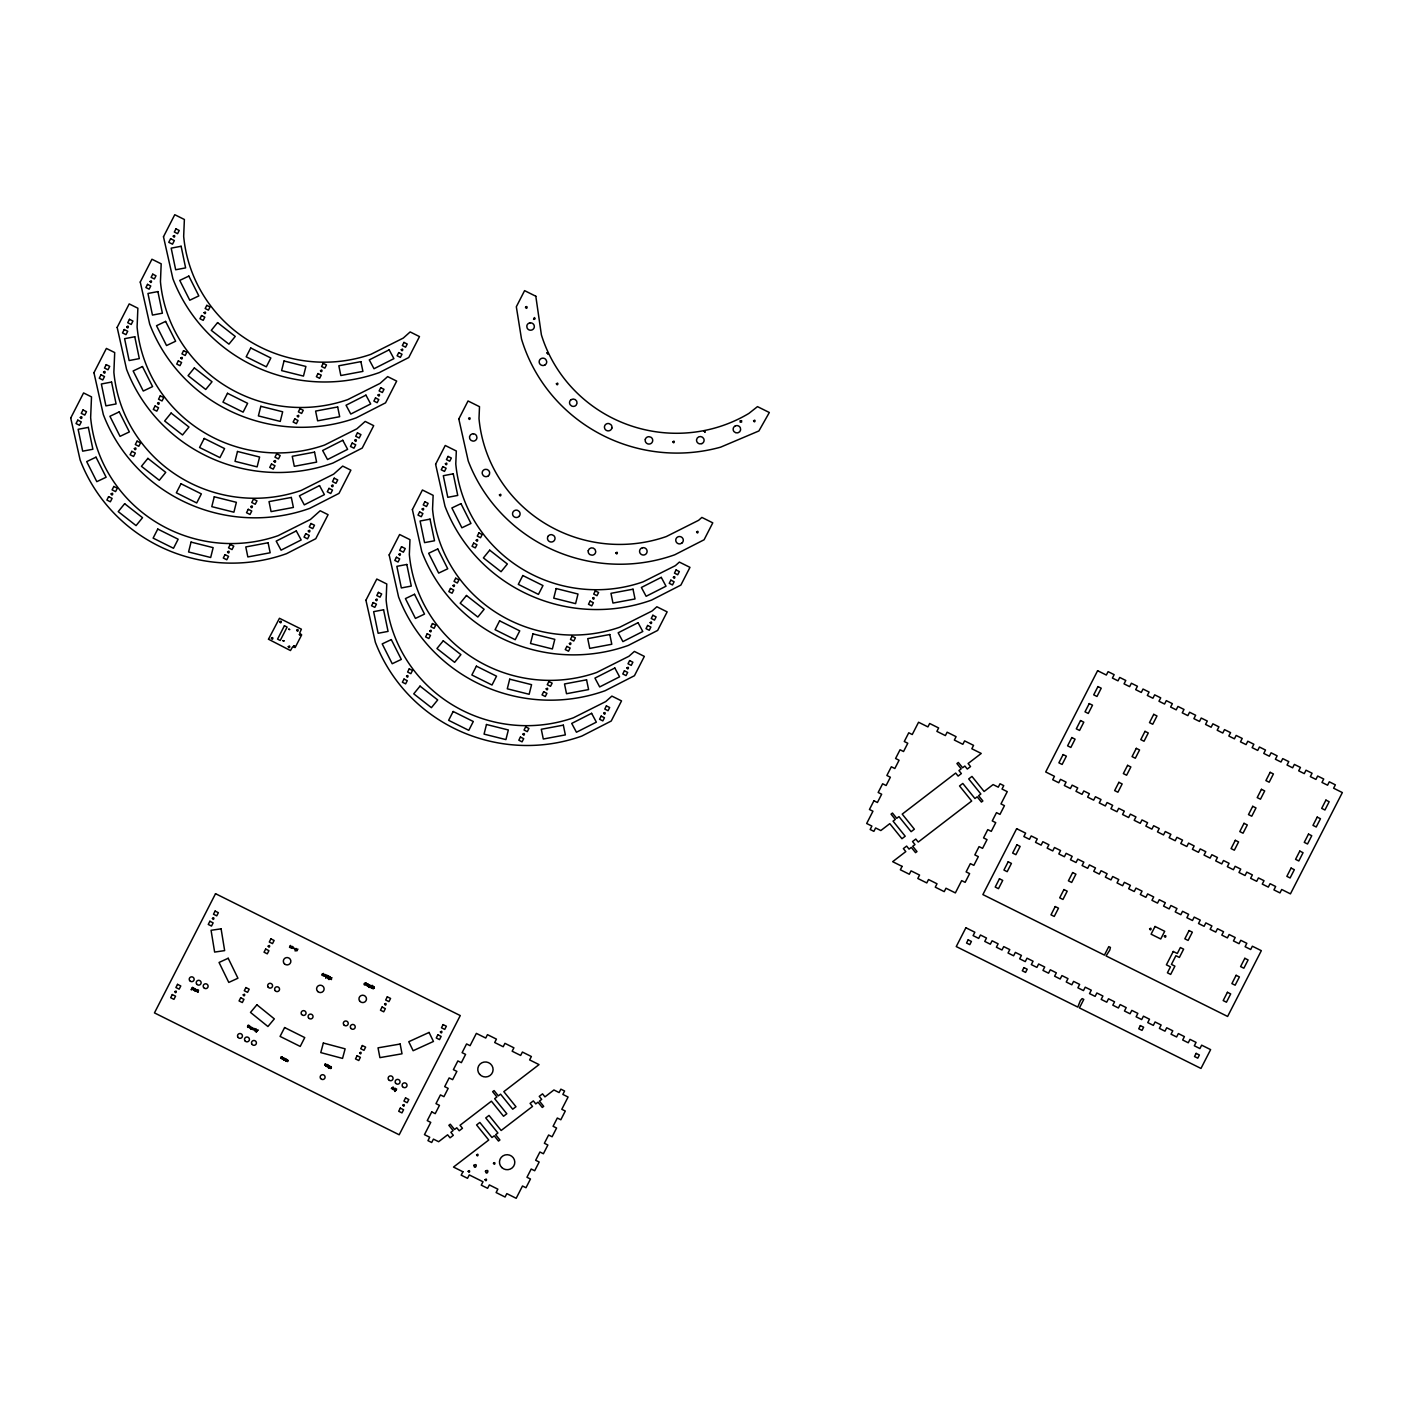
<?xml version="1.0" encoding="UTF-8"?>
<svg xmlns="http://www.w3.org/2000/svg" width="1413" height="1413" viewBox="0 0 1413 1413"><rect width="100%" height="100%" fill="white"/><g stroke="black" fill="none" stroke-linecap="round" stroke-linejoin="round"><path stroke-width="1.5" d="M196.955 991.167L198.085 991.467L197.008 991.537M330.395 978.573L331.543 978.873L330.395 978.608M372.997 988.676L373.014 988.658M197.944 992.067C194.005 990.442 200.505 990.23 198.032 990.319M254.888 1029.229L255.241 1031.172L256.142 1029.176M293.409 947.258L292.314 946.798L291.767 948.158M372.643 985.656L371.637 988.27L370.365 986.68M330.889 977.761C334.74 977.655 327.321 977.743 331.384 979.474M249.907 1028.063L250.136 1026.244L249.818 1027.834M192.539 989.259C194.076 985.197 195.453 992.032 192.574 989.453M325.873 977.955L325.449 975.359L327.498 975.518M329.688 1067.733C331.631 1063.759 332.196 1070.648 329.724 1067.892M369.199 984.79L368.546 986.786M393.538 1089.352L395.41 1088.381L394.068 1090.094M249.447 1026.562C248.176 1022.005 245.986 1029.777 249.394 1026.774M195.065 990.566L195.33 988.729L194.376 990.619L195.259 991.131L196.849 989.489L195.206 990.76M328.293 1065.844L327.321 1064.943M249.094 1026.527L247.893 1026.315M393.273 1087.304L393.044 1089.547L392.938 1087.586L391.313 1088.664L392.938 1087.162M325.626 975.747C328.01 973.91 325.538 978.732 325.644 975.712M395.145 1088.54L394.934 1089.688M249.094 1026.509L248.176 1027.339L247.893 1026.28M192.892 989.224L194.217 988.588L192.91 989.206M394.58 1089.882L394.563 1088.328M371.301 987.652L371.548 986.115L371.283 987.687M252.609 1029.159C254.552 1032.144 252.962 1026.121 254.234 1028.911M281.841 1058.531L280.728 1057.56M282.671 1057.86L283.518 1059.291L282.264 1058.92M325.908 1065.367L325.308 1063.83M326.297 1064.678L325.308 1063.848M280.71 1057.595L282.07 1057.419M282.353 1057.242L280.692 1058.16L281.841 1058.567M283.165 1058.549L283.165 1058.514M250.949 1028.311L252.079 1028.593L251.072 1028.717M328.293 1065.808L327.957 1067.31L328.364 1065.155M330.183 1067.204L331.084 1068.034M533.531 319.267L534.414 317.519L535.174 318.737L533.955 319.444M191.144 989.648L192.592 987.298L191.444 989.771M290.901 947.487L291.961 946.215L291.007 947.84L289.506 947.293L290.442 945.438L290.177 947.275M296.2 949.236C297.154 946.127 293.515 954.181 296.024 949.554L296.818 950.967L297.896 949.13L296.359 949.642M257.925 1030.059L256.071 1032.161L257.925 1030.077M323.524 973.522C324.672 977.619 318.967 974.546 323.524 973.539M324.178 976.206L325.432 974.493L324.178 976.171M327.498 975.5L325.873 977.92M329.247 976.365C325.502 974.74 329.123 982.706 329.123 976.613M366.161 983.201C363.477 981.947 363.123 986.451 366.055 984.578M325.908 1065.543L324.725 1064.978L326.138 1065.808M327.11 1064.466L325.979 1066.038M328.187 1065.384L326.438 1066.568L327.339 1064.907M329.388 1065.932L328.575 1068.263L329.582 1065.791M394.986 1091.437L396.629 1088.981L395.004 1091.401M741.507 420.703L740.076 420.774L740.2 422.204L741.613 422.098L741.507 420.668M252.538 1028.487L251.143 1029.141M366.038 984.596L366.179 983.183M282.653 1057.878L284.719 1058.249L283.589 1059.768M548.332 535.969L547.82 536.746A3.78 3.691 12.7 0 0 549.657 541.674A3.78 3.691 12.7 0 0 554.655 539.925L554.956 539.024A3.78 3.691 12.7 0 0 553.666 535.545L551.9 534.715A3.78 3.691 12.7 0 0 548.35 535.933M373.756 987.245C374.887 989.789 370.718 988.429 373.88 986.963M331.084 1068.051L331.296 1066.921M365.561 984.578L365.932 983.483M295.317 949.412C293.586 947.505 295.335 948.247 295.017 949.289M252.609 1029.194L254.234 1028.894M293.056 948.388L292.155 947.611L293.056 948.37M255.771 1030.731L254.87 1029.953L255.117 1030.801M287.228 1061.428L286.468 1061.039M370.577 986.274L371.902 985.991M282.264 1057.101L281.346 1056.977M281.099 1057.171L282.07 1057.454M254.888 1029.265L256 1029.088M292.562 947.028L293.462 948.441L291.767 948.141M331.031 977.672L331.384 979.492M197.944 992.103L198.014 990.336M328.328 977.743L328.328 976.242L328.346 977.708M287.44 1061.269L286.503 1061.145M251.585 1027.375L252.538 1028.523M372.643 985.691L372.025 985.479M287.21 1059.874L288.128 1060.721L287.069 1059.573L286.132 1061.075L287.669 1061.534L286.627 1060.28M369.376 984.79C371.566 985.55 369.517 988.835 368.563 986.751M373.897 986.928L374.374 988.005L373.756 987.21M372.025 985.444L371.743 985.868M250.966 1029.035L251.055 1027.322L252.291 1027.675M365.79 983.289L364.695 984.384M369.906 985.462L368.811 986.574M366.868 985.497L367.027 983.607L367.115 985.691M368.652 986.345L369.906 985.444M296.695 630.269C298.214 633.536 299.114 627.584 296.695 630.269M485.048 1179.749C486.549 1183.017 487.45 1177.082 485.048 1179.749M70.721 418.036L80.117 459.949A160.428 156.578 12.7 0 0 286.486 553.684L315.77 538.706L328.081 514.685L320.186 510.764L310.454 519.454L278.096 535.686A140.028 136.655 12.7 0 1 90.644 417.612L91.509 396.894L83.579 392.938L70.721 418.036M93.947 372.714L103.343 414.627A160.428 156.578 12.7 0 0 309.712 508.38L338.996 493.384L350.883 470.176L342.688 466.096L333.662 474.132L301.322 490.382A140.028 136.655 12.7 0 1 113.87 372.29L114.7 352.561L106.381 348.428L93.947 372.714M117.155 327.392L126.569 369.323A160.428 156.578 12.7 0 0 332.938 463.058L362.223 448.062L373.703 425.666L365.19 421.427L356.888 428.81L324.548 445.06A140.028 136.655 12.7 0 1 137.096 326.968L137.873 308.228L129.201 303.901L117.155 327.392M140.258 282.052L149.672 324.036A160.57 156.702 12.7 0 0 356.2 417.859L385.537 402.846L396.682 381.104L387.657 376.6L380.044 383.4L347.722 399.614A139.887 136.513 12.7 0 1 160.446 281.646L161.188 263.825L151.95 259.233L140.258 282.052M163.484 236.73L172.898 278.732A160.57 156.702 12.7 0 0 379.426 372.537L408.763 357.524L419.484 336.594L410.159 331.931L403.27 338.078L370.948 354.31A139.887 136.513 12.7 0 1 183.672 236.324L184.379 219.492L174.77 214.705L163.484 236.73M365.932 600.242L375.346 642.226A160.57 156.702 12.7 0 0 581.873 736.049L611.211 721.036L621.526 700.901L611.882 696.097L605.718 701.59L573.395 717.804A139.887 136.513 12.7 0 1 386.12 599.836L386.773 583.993L376.794 579.03L365.932 600.242M389.158 554.92L398.572 596.922A160.57 156.702 12.7 0 0 605.1 690.727L634.437 675.714L644.346 656.391L634.384 651.428L628.944 656.268L596.622 672.5A139.887 136.513 12.7 0 1 409.346 554.514L409.964 539.66L399.614 534.52L389.158 554.92M412.384 509.598L421.781 551.6A160.57 156.702 12.7 0 0 628.326 645.423L657.663 630.41L667.148 611.882L656.868 606.76L652.152 610.946L619.848 627.178A139.887 136.513 12.7 0 1 432.555 509.192L433.137 495.345L422.416 489.993L412.384 509.598M435.61 464.276L445.007 506.278A160.57 156.702 12.7 0 0 651.552 600.101L680.872 585.088L689.968 567.355L679.37 562.091L675.379 565.642L643.074 581.856A139.887 136.513 12.7 0 1 455.781 463.888L456.328 451.012L445.236 445.484L435.61 464.276M458.819 418.972L468.233 460.974A160.57 156.702 12.7 0 0 674.76 554.779L704.098 539.766L712.77 522.845L701.872 517.423L698.605 520.32L666.3 536.551A139.887 136.513 12.7 0 1 479.007 418.566L479.502 406.679L468.039 400.974L458.819 418.972M268.187 946.162C269.583 949.465 270.695 943.619 268.187 946.162M359.661 1052.862C361.039 1056.182 362.152 1050.318 359.661 1052.862M440.414 1031.914C441.686 1035.252 443.064 1029.353 440.414 1031.914M80.311 417.418C81.742 421.003 83.049 414.698 80.311 417.418M103.538 372.096C104.968 375.699 106.275 369.376 103.538 372.096M111.132 493.914C112.563 497.517 113.87 491.194 111.132 493.914M126.764 326.792C128.177 330.377 129.501 324.072 126.764 326.792M134.359 448.61C135.789 452.195 137.096 445.89 134.359 448.61M150.061 281.487C151.368 284.825 152.604 278.944 150.061 281.487M157.585 403.288C158.998 406.873 160.323 400.568 157.585 403.288M173.269 236.165C174.611 239.504 175.813 233.657 173.269 236.165M180.882 357.984C182.171 361.339 183.46 355.44 180.882 357.984M204.09 312.662C205.415 316.017 206.651 310.136 204.09 312.662M227.564 551.9C228.994 555.486 230.301 549.18 227.564 551.9M212.427 918.379C213.734 921.718 214.97 915.836 212.427 918.379M250.79 506.578C252.203 510.181 253.528 503.858 250.79 506.578M274.016 461.274C275.429 464.859 276.754 458.554 274.016 461.274M243.23 994.858C244.502 998.214 245.862 992.315 243.23 994.858M268.488 639.224L290.46 650.545L292.597 646.889L295.158 647.525L301.658 634.896L299.68 633.059L301.393 629.191L279.456 618.276L268.488 639.224M271.42 638.234C272.727 641.573 273.963 635.691 271.42 638.234M279.827 621.808C281.116 625.164 282.423 619.265 279.827 621.808M297.295 415.97C298.567 419.325 299.945 413.426 297.295 415.97M282.883 640.654L284.013 640.884L282.883 640.654M288.676 629.315L289.824 629.562L288.729 629.174M288.287 646.642C289.612 649.98 290.848 644.098 288.287 646.642M293.551 645.971L294.699 646.218L293.551 645.971M299.362 634.649L300.51 634.879L299.362 634.649M308.317 530.97C309.73 534.538 311.019 528.285 308.317 530.97M320.521 370.648C321.864 373.986 323.065 368.139 320.521 370.648M331.543 485.648C332.956 489.234 334.263 482.928 331.543 485.648M354.751 440.326C356.182 443.912 357.489 437.606 354.751 440.326M378.048 395.022C379.373 398.378 380.592 392.496 378.048 395.022M375.734 599.677C377.041 603.015 378.278 597.134 375.734 599.677M401.274 349.718C402.599 353.056 403.818 347.174 401.274 349.718M398.943 554.355C400.268 557.711 401.504 551.812 398.943 554.355M406.555 676.173C407.88 679.529 409.099 673.63 406.555 676.173M384.619 1004.131C385.943 1007.469 387.18 1001.587 384.619 1004.131M422.169 509.033C423.494 512.389 424.73 506.508 422.169 509.033M429.764 630.852C431.089 634.207 432.325 628.326 429.764 630.852M445.395 463.729C446.685 467.085 447.992 461.186 445.395 463.729M402.864 1105.213C404.171 1108.569 405.407 1102.688 402.864 1105.213M452.99 585.547C454.315 588.885 455.551 583.004 452.99 585.547M468.621 418.407C469.875 421.763 471.253 415.864 468.621 418.407M476.216 540.225C477.541 543.581 478.777 537.682 476.216 540.225M499.443 494.903C500.767 498.259 501.986 492.378 499.443 494.903M525.53 307.257C526.943 310.842 528.25 304.537 525.53 307.257M468.18 1171.289C469.505 1174.645 470.723 1168.745 468.18 1171.289M476.587 1154.863C477.912 1158.201 479.148 1152.319 476.587 1154.863M522.969 734.159C524.294 737.498 525.53 731.616 522.969 734.159M493.473 1163.27C494.815 1166.608 495.981 1160.762 493.473 1163.27M556.404 383.771C557.729 387.109 558.947 381.227 556.404 383.771M546.195 688.838C547.52 692.193 548.756 686.294 546.195 688.838M569.421 643.516C570.746 646.871 571.982 640.99 569.421 643.516M592.648 598.211C593.972 601.549 595.191 595.668 592.648 598.211M603.722 713.212C605.011 716.568 606.318 710.668 603.722 713.212M615.874 552.889C617.198 556.245 618.417 550.346 615.874 552.889M626.948 667.907C628.202 671.263 629.58 665.346 626.948 667.907M650.174 622.585C651.481 625.924 652.718 620.042 650.174 622.585M672.818 441.757C674.16 445.095 675.326 439.231 672.818 441.757M673.383 577.263C674.707 580.619 675.944 574.72 673.383 577.263M696.609 531.942C697.916 535.297 699.205 529.398 696.609 531.942M753.588 420.809C754.913 424.165 756.132 418.283 753.588 420.809M1149.599 928.871C1150.924 932.209 1152.16 926.327 1149.599 928.871M1164.383 936.236C1165.707 939.574 1166.944 933.693 1164.383 936.236M588.25 550.664L588.179 551.635A3.78 3.691 12.7 0 0 590.21 554.744L592.118 555.185A3.78 3.691 12.7 0 0 595.632 552.306L595.703 551.353A3.78 3.691 12.7 0 0 588.25 550.664M285.815 1058.832L285.585 1061.075L285.479 1059.114L283.872 1060.192L285.815 1058.867M535.81 296.235L541.391 334.846A139.887 136.513 12.7 0 0 748.855 413.444L757.492 406.626L769.326 412.508L758.905 430.947L720.63 447.162A160.57 156.702 12.7 0 1 521.485 338.943L516.328 306.762L524.594 290.636L535.81 296.235M174.841 991.608C175.971 995.035 177.543 989.241 174.841 991.608M645.317 439.302L645.176 440.255A3.78 3.691 12.7 0 0 648.867 444.071A3.78 3.691 12.7 0 0 652.718 440.485L652.612 439.531A3.78 3.691 12.7 0 0 650.898 437.235L649.026 436.688A3.78 3.691 12.7 0 0 645.317 439.302M191.055 542.097L188.565 551.971L210.678 557.499L213.151 547.643L191.055 542.097M214.264 496.793L211.791 506.649L233.904 512.195L236.377 502.322L214.264 496.793M237.49 451.471L235.017 461.327L257.113 466.873L259.603 457.017L237.49 451.471M260.804 406.308L258.385 415.917L280.251 421.41L282.671 411.784L260.804 406.308M284.031 360.986L281.611 370.612L303.477 376.088L305.897 366.462L284.031 360.986M486.478 724.498L484.058 734.124L505.925 739.6L508.344 729.973L486.478 724.498M509.704 679.176L507.285 688.802L529.151 694.278L531.571 684.669L509.704 679.176M532.931 633.872L530.511 643.48L552.377 648.956L554.797 639.347L532.931 633.872M556.157 588.55L553.737 598.158L575.586 603.634L578.005 594.025L556.157 588.55M473.814 1165.372C474.98 1171.147 478.671 1161.981 473.814 1165.372M485.454 1171.183C486.62 1176.958 490.311 1167.792 485.454 1171.183M323.347 1043.024L320.769 1052.597L342.547 1058.408L345.125 1048.835L323.347 1043.024M611.864 428.086L611.529 428.969A3.78 3.691 12.7 0 1 606.424 430.435A3.78 3.691 12.7 0 1 604.87 425.437L605.435 424.659A3.78 3.691 12.7 0 1 609.056 423.617L610.769 424.536A3.78 3.691 12.7 0 1 611.882 428.068M170.62 238.709L168.765 242.329L172.492 244.184L174.347 240.563L170.62 238.709M77.786 420.156L76.037 423.547L79.534 425.295L81.283 421.886L77.786 420.156M83.014 409.947L81.265 413.355L84.762 415.086L86.511 411.695L83.014 409.947M101.012 374.834L99.263 378.225L102.76 379.973L104.509 376.565L101.012 374.834M106.24 364.642L104.491 368.034L107.989 369.782L109.719 366.373L106.24 364.642M124.238 329.512L122.489 332.92L125.987 334.651L127.718 331.26L124.238 329.512M129.466 319.32L127.718 322.712L131.215 324.46L132.946 321.051L129.466 319.32M147.517 284.366L145.892 287.546L149.142 289.17L150.767 285.991L147.517 284.366M152.745 274.175L151.12 277.354L154.37 278.962L155.995 275.8L152.745 274.175M175.971 228.853L174.329 232.032L177.596 233.657L179.221 230.478L175.971 228.853M108.607 496.652L106.876 500.043L110.355 501.792L112.104 498.383L108.607 496.652M113.835 486.461L112.086 489.852L115.583 491.6L117.332 488.191L113.835 486.461M131.833 451.33L130.084 454.739L133.581 456.47L135.33 453.078L131.833 451.33M137.061 441.139L135.312 444.53L138.81 446.278L140.558 442.87L137.061 441.139M155.059 406.026L153.31 409.417L156.808 411.148L158.556 407.756L155.059 406.026M160.287 395.817L158.539 399.225L162.036 400.956L163.767 397.565L160.287 395.817M178.338 360.88L176.713 364.042L179.963 365.667L181.588 362.487L178.338 360.88M183.566 350.671L181.941 353.851L185.191 355.475L186.816 352.296L183.566 350.671M201.564 315.558L199.94 318.72L203.189 320.345L204.814 317.183L201.564 315.558M206.793 305.367L205.168 308.529L208.418 310.154L210.042 306.974L206.793 305.367M157.761 529.063L153.116 538.123L173.499 548.279L178.144 539.218L157.761 529.063M180.988 483.741L176.342 492.819L196.707 502.957L201.353 493.896L180.988 483.741M204.214 438.436L199.569 447.497L219.933 457.635L224.579 448.575L204.214 438.436M227.493 393.291L222.954 402.122L243.107 412.154L247.628 403.323L227.493 393.291M250.719 347.969L246.18 356.8L266.333 366.832L270.854 358.001L250.719 347.969M225.038 554.638L223.289 558.029L226.787 559.778L228.535 556.369L225.038 554.638M230.266 544.429L228.517 547.838L232.015 549.569L233.763 546.177L230.266 544.429M248.264 509.316L246.516 512.707L250.013 514.456L251.761 511.047L248.264 509.316M253.492 499.125L251.744 502.516L255.241 504.264L256.972 500.856L253.492 499.125M271.49 463.994L269.742 467.403L273.239 469.134L274.97 465.742L271.49 463.994M276.701 453.803L274.97 457.194L278.467 458.942L280.198 455.534L276.701 453.803M294.769 418.849L293.145 422.028L296.394 423.653L298.019 420.473L294.769 418.849M299.998 408.657L298.373 411.837L301.623 413.461L303.247 410.282L299.998 408.657M317.996 373.544L316.371 376.706L319.621 378.331L321.246 375.152L317.996 373.544M323.206 363.335L321.581 366.515L324.849 368.139L326.474 364.96L323.206 363.335M305.773 533.69L304.042 537.099L307.539 538.83L309.27 535.439L305.773 533.69M311.001 523.499L309.27 526.89L312.75 528.639L314.498 525.23L311.001 523.499M328.999 488.368L327.268 491.777L330.748 493.508L332.497 490.117L328.999 488.368M334.227 478.177L332.479 481.586L335.976 483.317L337.725 479.925L334.227 478.177M352.226 443.064L350.477 446.455L353.974 448.204L355.723 444.795L352.226 443.064M357.454 432.855L355.705 436.264L359.202 437.995L360.951 434.603L357.454 432.855M375.505 397.918L373.88 401.08L377.147 402.705L378.772 399.543L375.505 397.918M380.733 387.71L379.108 390.889L382.375 392.514L384 389.334L380.733 387.71M398.731 352.596L397.106 355.776L400.374 357.383L401.999 354.221L398.731 352.596M403.959 342.405L402.334 345.567L405.584 347.192L407.209 344.03L403.959 342.405M284.419 625.747L277.566 639.118L280.251 640.46L287.104 627.089L284.419 625.747M215.535 893.687L154.459 1012.891L399.19 1134.78L460.267 1015.576L215.535 893.687M172.298 994.558L170.673 997.719L173.94 999.344L175.565 996.183L172.298 994.558M177.526 984.349L175.901 987.528L179.151 989.153L180.776 985.974L177.526 984.349M209.883 921.258L208.259 924.438L211.508 926.063L213.133 922.883L209.883 921.258M215.112 911.067L213.487 914.229L216.737 915.854L218.361 912.692L215.112 911.067M373.191 602.556L371.566 605.735L374.816 607.36L376.441 604.181L373.191 602.556M378.419 592.365L376.794 595.544L380.044 597.169L381.669 593.99L378.419 592.365M396.417 557.252L394.792 560.413L398.042 562.038L399.667 558.859L396.417 557.252M401.522 546.707L399.667 550.328L403.394 552.183L405.248 548.562L401.522 546.707M419.626 511.93L418.001 515.091L421.268 516.716L422.893 513.555L419.626 511.93M424.854 501.739L423.229 504.9L426.496 506.525L428.121 503.346L424.854 501.739M442.852 466.608L441.227 469.787L444.494 471.412L446.119 468.233L442.852 466.608M448.08 456.417L446.455 459.578L449.723 461.203L451.348 458.042L448.08 456.417M547.043 352.826L547.785 353.815L547.043 352.826M240.687 997.755L239.062 1000.934L242.329 1002.541L243.954 999.38L240.687 997.755M245.915 987.563L244.29 990.725L247.558 992.35L249.183 989.188L245.915 987.563M265.662 949.041L264.037 952.203L267.287 953.828L268.912 950.666L265.662 949.041M270.89 938.868L269.282 942.012L272.515 943.619L274.122 940.475L270.89 938.868M404.012 679.07L402.387 682.232L405.637 683.857L407.262 680.677L404.012 679.07M409.24 668.861L407.615 672.04L410.865 673.665L412.49 670.486L409.24 668.861M427.238 633.748L425.613 636.91L428.863 638.535L430.488 635.373L427.238 633.748M432.466 623.557L430.841 626.718L434.091 628.343L435.716 625.164L432.466 623.557M450.464 588.426L448.839 591.605L452.089 593.23L453.714 590.051L450.464 588.426M455.675 578.235L454.05 581.397L457.317 583.021L458.942 579.86L455.675 578.235M473.673 543.104L472.048 546.283L475.316 547.908L476.94 544.729L473.673 543.104M478.901 532.913L477.276 536.092L480.544 537.717L482.169 534.538L478.901 532.913M284.614 1027.551L280.074 1036.4L300.227 1046.432L304.749 1037.584L284.614 1027.551M453.167 711.481L448.627 720.312L468.78 730.344L473.302 721.513L453.167 711.481M476.393 666.159L471.854 674.99L492.007 685.022L496.528 676.191L476.393 666.159M499.601 620.837L495.08 629.686L515.215 639.718L519.754 630.869L499.601 620.837M522.828 575.533L518.306 584.364L538.441 594.396L542.981 585.565L522.828 575.533M329.988 976.736L328.964 979.492L329.988 976.736M368.228 984.207L367.574 986.256L368.228 984.207M357.118 1055.741L355.493 1058.902L358.761 1060.527L360.386 1057.366L357.118 1055.741M362.346 1045.532L360.721 1048.711L363.989 1050.336L365.614 1047.157L362.346 1045.532M382.093 1007.01L380.468 1010.189L383.718 1011.814L385.343 1008.635L382.093 1007.01M387.321 996.819L385.678 999.998L388.946 1001.623L390.571 998.443L387.321 996.819M520.443 737.038L518.818 740.218L522.068 741.843L523.693 738.663L520.443 737.038M525.671 726.847L524.046 730.026L527.296 731.651L528.921 728.472L525.671 726.847M543.669 691.734L542.044 694.896L545.294 696.521L546.919 693.359L543.669 691.734M548.88 681.525L547.255 684.704L550.522 686.329L552.147 683.15L548.88 681.525M566.878 646.412L565.253 649.574L568.521 651.199L570.146 648.037L566.878 646.412M572.106 636.221L570.481 639.383L573.749 641.007L575.374 637.846L572.106 636.221M590.104 601.09L588.479 604.269L591.747 605.894L593.372 602.715L590.104 601.09M595.332 590.899L593.707 594.061L596.975 595.685L598.6 592.524L595.332 590.899M704.222 431.106L704.963 432.095L704.222 431.106M400.321 1108.11L398.696 1111.272L401.946 1112.896L403.57 1109.735L400.321 1108.11M405.549 1097.919L403.924 1101.08L407.174 1102.705L408.799 1099.526L405.549 1097.919M437.871 1034.793L436.246 1037.972L439.514 1039.597L441.139 1036.418L437.871 1034.793M443.099 1024.602L441.474 1027.781L444.742 1029.406L446.367 1026.227L443.099 1024.602M601.179 716.108L599.554 719.27L602.821 720.895L604.446 717.733L601.179 716.108M606.407 705.899L604.782 709.079L608.049 710.704L609.674 707.524L606.407 705.899M624.405 670.786L622.78 673.966L626.047 675.591L627.672 672.411L624.405 670.786M629.633 660.595L628.008 663.757L631.258 665.382L632.883 662.22L629.633 660.595M647.631 625.464L646.006 628.644L649.256 630.269L650.881 627.089L647.631 625.464M652.859 615.273L651.234 618.452L654.484 620.077L656.109 616.898L652.859 615.273M670.857 580.16L669.232 583.322L672.482 584.947L674.107 581.767L670.857 580.16M676.085 569.951L674.46 573.13L677.71 574.755L679.335 571.576L676.085 569.951M431.742 1111.907L427.256 1120.633L430.753 1122.381L424.465 1134.639L429.711 1137.253L427.962 1140.644L431.689 1142.499L433.438 1139.108L438.631 1141.704L447.621 1134.798L450.041 1137.818L453.308 1135.31L450.871 1132.308L453.114 1130.577L448.857 1125.313L450.288 1124.218L454.544 1129.482L456.77 1127.768L459.207 1130.771L462.457 1128.281L460.037 1125.26L491.406 1101.186L503.54 1116.252L506.808 1113.744L494.656 1098.678L496.899 1096.965L492.642 1091.684L494.073 1090.589L498.33 1095.87L500.555 1094.157L512.707 1109.205L515.975 1106.715L503.823 1091.648L539.042 1064.607L529.628 1059.909L531.376 1056.518L522.404 1052.049L520.655 1055.44L512.16 1051.219L513.908 1047.81L504.936 1043.342L503.205 1046.75L494.691 1042.511L496.44 1039.12L487.467 1034.652L485.736 1038.043L476.358 1033.38L470.07 1045.673L466.573 1043.942L462.104 1052.667L465.584 1054.398L461.362 1062.664L457.865 1060.933L453.396 1069.659L456.876 1071.39L452.637 1079.656L449.157 1077.925L444.689 1086.65L448.168 1088.381L443.929 1096.665L440.45 1094.916L435.981 1103.641L439.461 1105.372L435.222 1113.656L431.742 1111.907M462.934 1171.766L461.186 1175.157L467.526 1178.318L469.275 1174.927L483.016 1181.763L481.268 1185.154L487.609 1188.315L489.357 1184.924L497.853 1189.163L496.122 1192.554L505.077 1197.023L506.825 1193.614L516.187 1198.295L522.492 1186.002L525.989 1187.732L530.458 1179.007L526.961 1177.276L531.2 1169.01L534.697 1170.741L539.165 1162.016L535.668 1160.285L539.907 1152.001L543.404 1153.75L547.873 1145.025L544.376 1143.276L548.615 1135.01L552.112 1136.759L556.581 1128.033L553.084 1126.285L557.323 1118.019L560.82 1119.767L565.288 1111.042L561.791 1109.293L568.079 1097.036L562.851 1094.421L564.582 1091.013L560.855 1089.158L559.124 1092.567L553.931 1089.971L544.941 1096.877L542.521 1093.856L539.254 1096.364L541.691 1099.367L539.448 1101.098L543.687 1106.361L542.274 1107.456L538.017 1102.193L535.774 1103.906L533.355 1100.886L530.087 1103.394L532.524 1106.414L501.156 1130.488L489.004 1115.422L485.754 1117.93L497.906 1132.979L495.663 1134.71L499.902 1139.973L498.489 1141.068L494.232 1135.805L491.989 1137.518L479.837 1122.452L476.587 1124.96L488.739 1140.026L453.502 1167.067L462.934 1171.766M873.923 800.765L869.454 809.49L872.951 811.221L866.664 823.496L871.892 826.093L870.161 829.502L873.888 831.356L875.618 827.965L880.829 830.544L889.801 823.655L901.953 838.721L905.203 836.213L893.069 821.147L895.294 819.434L891.055 814.153L892.468 813.058L896.725 818.339L898.968 816.608L911.12 831.674L914.37 829.184L902.218 814.118L955.683 773.07L958.12 776.09L961.37 773.582L958.95 770.562L961.176 768.849L956.937 763.568L958.35 762.472L962.606 767.754L964.849 766.04L967.287 769.043L970.537 766.553L968.099 763.532L981.24 753.447L971.826 748.766L973.557 745.358L964.602 740.889L962.854 744.298L954.358 740.059L956.089 736.668L947.134 732.199L945.385 735.59L936.89 731.369L938.638 727.96L929.666 723.491L927.917 726.9L918.556 722.237L912.25 734.53L908.753 732.782L904.285 741.507L907.782 743.256L903.543 751.522L900.046 749.773L895.577 758.498L899.074 760.247L894.835 768.513L891.338 766.764L886.869 775.49L890.367 777.238L886.128 785.504L882.63 783.773L878.162 792.481L881.659 794.23L877.42 802.496L873.923 800.765M902.095 866.381L900.346 869.772L909.318 874.241L911.049 870.85L919.563 875.071L917.814 878.48L926.787 882.931L928.518 879.54L937.013 883.779L935.282 887.17L944.237 891.638L945.986 888.229L955.365 892.91L961.652 880.617L965.15 882.348L969.618 873.623L966.121 871.892L970.36 863.626L973.857 865.357L978.326 856.631L974.829 854.9L979.068 846.617L982.565 848.365L987.033 839.64L983.554 837.909L987.775 829.625L991.272 831.374L995.741 822.649L992.262 820.9L996.501 812.634L999.98 814.383L1004.449 805.657L1000.969 803.909L1007.257 791.651L1002.011 789.037L1003.76 785.628L1000.033 783.773L998.285 787.182L993.092 784.586L984.102 791.492L971.967 776.426L968.7 778.916L980.852 793.982L978.608 795.713L982.865 800.977L981.434 802.072L977.178 796.808L974.935 798.522L962.801 783.456L959.533 785.964L971.685 801.03L918.22 842.06L915.801 839.057L912.533 841.547L914.97 844.568L912.727 846.281L916.984 851.562L915.553 852.657L911.297 847.376L909.054 849.107L906.634 846.087L903.366 848.595L905.804 851.597L892.663 861.683L902.095 866.381M965.891 927.758L956.248 946.569L1077.801 1007.098L1080.362 1000.651L1082.146 998.602L1083.789 999.415L1079.426 1007.911L1200.979 1068.44L1210.623 1049.629L1201.651 1045.161L1199.902 1048.57L1194.321 1045.779L1196.069 1042.388L1190.011 1039.367L1188.262 1042.776L1182.681 1039.986L1184.412 1036.594L1178.371 1033.574L1176.623 1036.965L1171.041 1034.192L1172.772 1030.784L1166.714 1027.781L1164.983 1031.172L1159.384 1028.381L1161.133 1024.99L1155.075 1021.97L1153.344 1025.379L1147.745 1022.588L1149.493 1019.197L1143.435 1016.177L1141.686 1019.568L1136.105 1016.795L1137.854 1013.386L1131.795 1010.383L1130.047 1013.775L1124.465 1011.001L1126.196 1007.593L1120.156 1004.572L1118.407 1007.981L1112.826 1005.191L1114.557 1001.799L1108.516 998.779L1106.768 1002.188L1101.186 999.397L1102.917 996.006L1096.859 992.986L1095.128 996.377L1089.529 993.604L1091.278 990.195L1085.219 987.192L1083.488 990.584L1077.889 987.811L1079.638 984.402L1073.58 981.381L1071.831 984.79L1066.25 982L1067.998 978.608L1061.94 975.588L1060.192 978.997L1054.61 976.206L1056.341 972.815L1050.301 969.795L1048.552 973.186L1042.971 970.413L1044.702 967.004L1038.643 964.002L1036.912 967.393L1031.313 964.602L1033.062 961.211L1027.004 958.191L1025.273 961.599L1019.674 958.809L1021.422 955.418L1015.364 952.397L1013.616 955.789L1008.034 953.016L1009.783 949.607L1003.725 946.604L1001.976 949.995L996.395 947.222L998.126 943.813L992.085 940.793L990.336 944.202L984.755 941.411L986.486 938.02L980.445 935L978.697 938.409L973.098 935.618L974.846 932.227L965.891 927.758M1016.654 828.689L982.883 894.588L1104.436 955.117L1108.781 946.622L1110.424 947.434L1109.788 950.084L1106.061 955.93L1227.614 1016.459L1261.332 950.666L1252.36 946.215L1250.682 949.501L1245.1 946.71L1246.831 943.319L1240.773 940.299L1239.042 943.69L1233.443 940.917L1235.192 937.508L1229.133 934.505L1227.402 937.896L1221.803 935.106L1223.552 931.715L1217.494 928.694L1215.745 932.103L1210.164 929.312L1211.912 925.921L1205.854 922.901L1204.106 926.292L1198.524 923.519L1200.255 920.11L1194.215 917.108L1192.466 920.499L1186.885 917.726L1188.616 914.317L1182.557 911.297L1180.826 914.706L1175.227 911.915L1176.976 908.524L1170.918 905.503L1169.187 908.912L1163.588 906.122L1165.336 902.73L1159.278 899.71L1157.53 903.101L1151.948 900.328L1153.697 896.919L1147.639 893.917L1145.89 897.308L1140.309 894.517L1142.057 891.126L1135.999 888.106L1134.25 891.515L1128.669 888.724L1130.4 885.333L1124.359 882.313L1122.611 885.721L1117.029 882.931L1118.76 879.54L1112.702 876.519L1110.971 879.91L1105.372 877.137L1107.121 873.729L1101.063 870.726L1099.332 874.117L1093.733 871.326L1095.481 867.935L1089.423 864.915L1087.674 868.324L1082.093 865.533L1083.842 862.142L1077.783 859.122L1076.035 862.513L1070.453 859.74L1072.184 856.331L1066.144 853.328L1064.395 856.72L1058.814 853.947L1060.545 850.538L1054.487 847.517L1052.756 850.926L1047.157 848.136L1048.905 844.744L1042.847 841.724L1041.116 845.133L1035.517 842.342L1037.266 838.951L1031.207 835.931L1029.459 839.322L1023.877 836.549L1025.626 833.14L1016.654 828.689M1097.618 670.698L1045.708 771.975L1054.451 776.32L1052.703 779.729L1058.761 782.749L1060.492 779.34L1066.091 782.131L1064.342 785.522L1070.4 788.542L1072.149 785.133L1077.73 787.924L1075.982 791.315L1082.04 794.336L1083.789 790.944L1089.37 793.717L1087.639 797.126L1093.68 800.129L1095.428 796.738L1101.01 799.511L1099.279 802.92L1105.337 805.94L1107.068 802.531L1112.667 805.322L1110.918 808.713L1116.976 811.733L1118.707 808.324L1124.306 811.115L1122.558 814.506L1128.616 817.526L1130.365 814.135L1135.946 816.908L1134.197 820.317L1140.256 823.32L1142.004 819.929L1147.586 822.719L1145.855 826.11L1151.895 829.131L1153.644 825.722L1159.225 828.513L1157.494 831.904L1163.535 834.924L1165.283 831.533L1170.882 834.306L1169.134 837.715L1175.192 840.717L1176.923 837.326L1182.522 840.099L1180.773 843.508L1186.832 846.528L1188.563 843.119L1194.162 845.91L1192.413 849.301L1198.471 852.322L1200.22 848.913L1205.801 851.703L1204.053 855.095L1210.111 858.115L1211.859 854.724L1217.441 857.497L1215.71 860.906L1221.75 863.908L1223.499 860.517L1229.08 863.308L1227.349 866.699L1233.408 869.719L1235.139 866.31L1240.738 869.101L1238.989 872.492L1245.047 875.512L1246.778 872.121L1252.377 874.894L1250.629 878.303L1256.687 881.306L1258.435 877.915L1264.017 880.688L1262.268 884.096L1268.326 887.099L1270.075 883.708L1275.656 886.499L1273.925 889.89L1279.966 892.91L1281.715 889.501L1290.44 893.864L1342.35 792.569L1333.625 788.224L1335.356 784.833L1329.297 781.813L1327.566 785.204L1321.967 782.431L1323.716 779.022L1317.658 776.02L1315.927 779.411L1310.328 776.62L1312.076 773.229L1306.018 770.209L1304.27 773.618L1298.688 770.827L1300.437 767.436L1294.379 764.415L1292.63 767.807L1287.049 765.034L1288.78 761.625L1282.739 758.622L1280.99 762.013L1275.409 759.24L1277.14 755.831L1271.099 752.811L1269.351 756.22L1263.77 753.429L1265.5 750.038L1259.442 747.018L1257.711 750.427L1252.112 747.636L1253.861 744.245L1247.803 741.224L1246.072 744.616L1240.473 741.843L1242.221 738.434L1236.163 735.431L1234.414 738.822L1228.833 736.032L1230.582 732.641L1224.523 729.62L1222.775 733.029L1217.194 730.238L1218.924 726.847L1212.884 723.827L1211.135 727.218L1205.554 724.445L1207.285 721.036L1201.227 718.034L1199.496 721.425L1193.897 718.652L1195.645 715.243L1189.587 712.24L1187.856 715.632L1182.257 712.841L1184.006 709.45L1177.947 706.429L1176.199 709.838L1170.618 707.048L1172.366 703.656L1166.308 700.636L1164.559 704.027L1158.978 701.254L1160.709 697.845L1154.668 694.843L1152.92 698.234L1147.338 695.461L1149.069 692.052L1143.029 689.032L1141.28 692.441L1135.681 689.65L1137.43 686.259L1131.371 683.238L1129.641 686.647L1124.042 683.857L1125.79 680.465L1119.732 677.445L1118.001 680.836L1112.402 678.063L1114.15 674.655L1108.092 671.652L1106.344 675.043L1097.618 670.698M968.17 939.839L966.545 943.019L969.795 944.643L971.42 941.464L968.17 939.839M999.45 878.78L995.229 887.046L998.479 888.671L1002.718 880.405L999.45 878.78M1008.175 861.789L1003.937 870.055L1007.186 871.68L1011.425 863.414L1008.175 861.789M1016.883 844.797L1012.644 853.063L1015.894 854.688L1020.133 846.405L1016.883 844.797M1063.124 754.56L1058.885 762.826L1062.134 764.451L1066.373 756.167L1063.124 754.56M1071.831 737.551L1067.592 745.834L1070.842 747.459L1075.081 739.176L1071.831 737.551M1080.539 720.559L1076.3 728.843L1079.567 730.45L1083.806 722.184L1080.539 720.559M1089.246 703.568L1085.007 711.834L1088.275 713.459L1092.514 705.193L1089.246 703.568M1097.954 686.577L1093.715 694.843L1096.983 696.468L1101.222 688.202L1097.954 686.577M1023.93 967.622L1022.305 970.784L1025.573 972.409L1027.198 969.23L1023.93 967.622M1055.228 906.545L1050.989 914.829L1054.257 916.436L1058.496 908.17L1055.228 906.545M1063.936 889.554L1059.697 897.82L1062.965 899.445L1067.204 891.179L1063.936 889.554M1072.644 872.563L1068.405 880.829L1071.672 882.454L1075.911 874.188L1072.644 872.563M1118.884 782.325L1114.645 790.591L1117.913 792.216L1122.152 783.95L1118.884 782.325M1127.592 765.334L1123.353 773.6L1126.62 775.225L1130.859 766.959L1127.592 765.334M1136.299 748.342L1132.06 756.609L1135.328 758.233L1139.567 749.967L1136.299 748.342M1145.007 731.351L1140.786 739.617L1144.035 741.242L1148.274 732.958L1145.007 731.351M1153.732 714.342L1149.493 722.626L1152.743 724.251L1156.982 715.967L1153.732 714.342M1155.039 926.469L1151.083 934.187L1160.744 938.991L1164.701 931.291L1155.039 926.469M1173.249 951.461L1166.396 964.832L1170.459 966.863L1167.421 972.798L1170.67 974.422L1174.91 966.156L1171.43 964.408L1175.899 955.7L1179.378 957.431L1183.617 949.165L1180.367 947.54L1177.312 953.492L1173.249 951.461M1140.362 1025.591L1138.737 1028.77L1142.004 1030.395L1143.629 1027.216L1140.362 1025.591M1189.075 930.549L1184.836 938.815L1188.103 940.44L1192.342 932.174L1189.075 930.549M1235.315 840.311L1231.076 848.577L1234.344 850.202L1238.583 841.936L1235.315 840.311M1244.023 823.32L1239.784 831.586L1243.051 833.211L1247.29 824.945L1244.023 823.32M1252.73 806.311L1248.491 814.595L1251.759 816.219L1255.998 807.936L1252.73 806.311M1261.438 789.319L1257.199 797.603L1260.467 799.21L1264.706 790.944L1261.438 789.319M1270.146 772.328L1265.907 780.594L1269.174 782.219L1273.413 773.953L1270.146 772.328M1196.14 1053.374L1194.515 1056.535L1197.765 1058.16L1199.39 1054.999L1196.14 1053.374M1227.42 992.297L1223.181 1000.581L1226.449 1002.206L1230.688 993.922L1227.42 992.297M1236.128 975.306L1231.889 983.589L1235.156 985.197L1239.395 976.931L1236.128 975.306M1244.835 958.314L1240.596 966.58L1243.864 968.205L1248.103 959.939L1244.835 958.314M1291.093 868.077L1286.854 876.343L1290.104 877.968L1294.343 869.702L1291.093 868.077M1299.801 851.085L1295.562 859.351L1298.812 860.976L1303.051 852.71L1299.801 851.085M1308.509 834.094L1304.27 842.36L1307.52 843.985L1311.759 835.719L1308.509 834.094M1317.216 817.103L1312.977 825.369L1316.227 826.994L1320.466 818.728L1317.216 817.103M1325.924 800.111L1321.685 808.377L1324.935 810.002L1329.174 801.736L1325.924 800.111M217.584 322.606L211.279 330.342L228.941 344.154L235.247 336.435L217.584 322.606M194.358 367.928L188.07 375.646L205.733 389.476L212.021 381.757L194.358 367.928M171.114 413.055L164.65 420.986L182.524 434.974L188.971 427.044L171.114 413.055M147.888 458.377L141.441 466.308L159.298 480.296L165.745 472.366L147.888 458.377M124.662 503.699L118.215 511.612L136.072 525.601L142.536 517.688L124.662 503.699M489.693 550.169L483.405 557.888L501.067 571.717L507.355 563.999L489.693 550.169M466.467 595.491L460.179 603.21L477.841 617.039L484.129 609.303L466.467 595.491M443.258 640.796L436.953 648.532L454.615 662.344L460.921 654.625L443.258 640.796M420.032 686.117L413.744 693.836L431.407 707.666L437.694 699.947L420.032 686.117M256.901 1004.784L250.49 1012.415L267.922 1026.509L274.334 1018.879L256.901 1004.784M519.33 516.063L518.642 516.752A3.78 3.691 12.7 0 1 513.343 516.081A3.78 3.691 12.7 0 1 513.979 510.905L514.827 510.429A3.78 3.691 12.7 0 1 517.706 510.411L519.278 511.577A3.78 3.691 12.7 0 1 519.33 516.063M571.188 399.632L570.446 400.268A3.78 3.691 12.7 0 0 570.198 404.754L571.682 406.026A3.78 3.691 12.7 0 0 575.444 405.778L576.168 405.142A3.78 3.691 12.7 0 0 571.188 399.632M682.143 542.857L680.448 543.793A3.78 3.691 12.7 0 1 676.809 542.751L676.226 541.974A3.78 3.691 12.7 0 1 677.657 536.975A3.78 3.691 12.7 0 1 682.797 538.424L683.168 539.324A3.78 3.691 12.7 0 1 682.143 542.857M488.509 475.704L487.715 476.252A3.78 3.691 12.7 0 1 483.193 475.457L482.275 473.761A3.78 3.691 12.7 0 1 484.182 469.699L485.101 469.363A3.78 3.691 12.7 0 1 488.509 475.704M545.294 364.731L544.464 365.225A3.78 3.691 12.7 0 1 539.483 363.318A3.78 3.691 12.7 0 1 541.391 358.46L542.327 358.196A3.78 3.691 12.7 0 1 545.842 359.538L546.654 361.304A3.78 3.691 12.7 0 1 545.294 364.731M735.378 425.896L734.548 426.39A3.78 3.691 12.7 0 0 733.471 430.753L733.983 431.583A3.78 3.691 12.7 0 0 740.359 427.821L739.847 426.991A3.78 3.691 12.7 0 0 736.332 425.631L735.378 425.896M389.158 349.823L369.27 359.909L374.003 368.74L393.909 358.637L389.158 349.823M365.932 395.128L346.044 405.231L350.777 414.044L370.683 403.959L365.932 395.128M342.758 440.273L322.641 450.5L327.516 459.543L347.633 449.334L342.758 440.273M319.532 485.595L299.415 495.804L304.29 504.865L324.407 494.638L319.532 485.595M296.306 530.917L276.189 541.126L281.063 550.169L301.181 539.96L296.306 530.917M661.266 577.369L641.378 587.472L646.13 596.286L666.018 586.201L661.266 577.369M638.058 622.691L618.152 632.794L622.903 641.608L642.791 631.505L638.058 622.691M614.832 668.013L594.944 678.099L599.677 686.93L619.583 676.827L614.832 668.013M591.605 713.318L571.717 723.421L576.451 732.234L596.357 722.149L591.605 713.318M188.847 276.083L179.751 280.41L189.766 300.227L198.844 295.9L188.847 276.083M165.621 321.405L156.525 325.714L166.54 345.549L175.636 341.222L165.621 321.405M142.466 366.55L133.14 370.983L143.261 391.03L152.586 386.597L142.466 366.55M119.24 411.872L109.914 416.287L120.034 436.352L129.36 431.919L119.24 411.872M96.013 457.176L86.688 461.609L96.808 481.656L106.134 477.241L96.013 457.176M460.974 503.646L451.877 507.956L461.892 527.791L470.971 523.464L460.974 503.646M437.747 548.951L428.651 553.278L438.666 573.095L447.744 568.785L437.747 548.951M414.521 594.272L405.425 598.6L415.44 618.417L424.518 614.09L414.521 594.272M391.295 639.594L382.199 643.904L392.213 663.739L401.31 659.412L391.295 639.594M228.2 958.261L219.05 962.465L228.782 982.424L237.932 978.22L228.2 958.261M429.075 1032.444L408.763 1041.717L413.126 1050.724L433.455 1041.452L429.075 1032.444M642.509 547.749L641.573 548.085A3.78 3.691 12.7 0 0 639.577 551.176L639.665 552.147A3.78 3.691 12.7 0 0 644.187 554.956A3.78 3.691 12.7 0 0 647.013 550.575L646.677 549.657A3.78 3.691 12.7 0 0 643.48 547.661L642.509 547.749M701.855 443.611L699.93 443.894A3.78 3.691 12.7 0 1 696.591 440.768L696.556 439.796A3.78 3.691 12.7 0 1 703.762 438.754L704.045 439.673A3.78 3.691 12.7 0 1 701.855 443.611M530.069 322.853L529.116 323.1A3.78 3.691 12.7 0 0 526.819 326.014L527.084 327.904A3.78 3.691 12.7 0 0 530.087 330.183L531.058 330.183A3.78 3.691 12.7 0 0 534.308 326.067A3.78 3.691 12.7 0 0 530.069 322.853M181.129 246.268L171.185 248.14L175.671 269.759L185.615 267.887L181.129 246.268M157.903 291.59L147.959 293.462L152.445 315.081L162.389 313.209L157.903 291.59M134.783 336.753L124.591 338.678L129.131 360.545L139.322 358.619L134.783 336.753M111.574 382.058L101.365 383.983L105.904 405.867L116.096 403.941L111.574 382.058M88.348 427.38L78.139 429.305L82.678 451.171L92.887 449.246L88.348 427.38M453.255 473.814L443.311 475.704L447.797 497.323L457.741 495.433L453.255 473.814M430.029 519.136L420.085 521.008L424.571 542.627L434.515 540.755L430.029 519.136M406.803 564.458L396.859 566.33L401.345 587.949L411.289 586.077L406.803 564.458M383.577 609.78L373.633 611.652L378.119 633.271L388.063 631.399L383.577 609.78M360.898 361.64L338.837 365.773L340.833 375.522L362.911 371.389L360.898 361.64M337.672 406.962L315.611 411.077L317.625 420.827L339.685 416.711L337.672 406.962M314.551 452.125L292.244 456.293L294.293 466.308L316.618 462.122L314.551 452.125M291.325 497.447L269.018 501.615L271.066 511.612L293.392 507.444L291.325 497.447M268.099 542.751L245.791 546.937L247.84 556.934L270.166 552.766L268.099 542.751M633.024 589.203L610.964 593.319L612.959 603.068L635.02 598.953L633.024 589.203M609.798 634.508L587.737 638.641L589.733 648.39L611.794 644.257L609.798 634.508M586.572 679.83L564.511 683.963L566.507 693.712L588.585 689.579L586.572 679.83M563.345 725.152L541.285 729.267L543.299 739.017L565.359 734.901L563.345 725.152M400.162 1044.03L378.03 1047.845L379.903 1057.63L402.016 1053.798L400.162 1044.03M221.099 928.836L211.067 930.302L214.635 952.079L224.649 950.613L221.099 928.836M473.302 433.756L472.313 433.844A3.78 3.691 12.7 0 0 473.037 441.121L473.991 441.05A3.78 3.691 12.7 0 0 476.94 437.606L476.499 435.734A3.78 3.691 12.7 0 0 473.302 433.756M501.774 1167.527A7.683 7.507 12.7 0 0 514.562 1164.153A7.683 7.507 12.7 0 0 505.077 1154.951A7.683 7.507 12.7 0 0 501.774 1167.527M479.625 1074.322A7.683 7.507 12.7 0 0 492.678 1071.99A7.683 7.507 12.7 0 0 483.953 1062.081A7.683 7.507 12.7 0 0 479.625 1074.322M402.511 1086.579A2.473 2.42 12.7 0 0 406.785 1086.367A2.473 2.42 12.7 0 0 404.418 1082.853A2.473 2.42 12.7 0 0 402.511 1086.579M395.534 1083.1A2.473 2.42 12.7 0 0 399.791 1082.888A2.473 2.42 12.7 0 0 397.442 1079.373A2.473 2.42 12.7 0 0 395.534 1083.1M388.54 1079.62A2.473 2.42 12.7 0 0 392.814 1079.408A2.473 2.42 12.7 0 0 390.447 1075.894A2.473 2.42 12.7 0 0 388.54 1079.62M320.574 1078.419A2.473 2.42 12.7 0 0 324.849 1078.207A2.473 2.42 12.7 0 0 322.5 1074.692A2.473 2.42 12.7 0 0 320.574 1078.419M350.707 1028.187A2.473 2.42 12.7 0 0 354.981 1027.975A2.473 2.42 12.7 0 0 352.614 1024.46A2.473 2.42 12.7 0 0 350.707 1028.187M343.712 1024.708A2.473 2.42 12.7 0 0 347.987 1024.496A2.473 2.42 12.7 0 0 345.637 1020.981A2.473 2.42 12.7 0 0 343.712 1024.708M359.573 1000.899A3.78 3.691 12.7 0 0 366.091 1000.581A3.78 3.691 12.7 0 0 362.487 995.211A3.78 3.691 12.7 0 0 359.573 1000.899M308.511 1017.837A2.473 2.42 12.7 0 0 312.785 1017.625A2.473 2.42 12.7 0 0 310.418 1014.11A2.473 2.42 12.7 0 0 308.511 1017.837M301.534 1014.357A2.473 2.42 12.7 0 0 305.791 1014.145A2.473 2.42 12.7 0 0 303.442 1010.631A2.473 2.42 12.7 0 0 301.534 1014.357M317.731 991.52A3.78 3.691 12.7 0 0 324.019 989.807A3.78 3.691 12.7 0 0 319.303 985.338A3.78 3.691 12.7 0 0 317.731 991.52M284.437 963.825A3.78 3.691 12.7 0 0 290.742 962.218A3.78 3.691 12.7 0 0 286.097 957.661A3.78 3.691 12.7 0 0 284.437 963.825M275.023 990.495A2.473 2.42 12.7 0 0 279.297 990.283A2.473 2.42 12.7 0 0 276.93 986.769A2.473 2.42 12.7 0 0 275.023 990.495M268.187 987.21A2.473 2.42 12.7 0 0 272.409 986.61A2.473 2.42 12.7 0 0 269.724 983.324A2.473 2.42 12.7 0 0 268.187 987.21M251.885 1044.207A2.473 2.42 12.7 0 0 256.159 1043.995A2.473 2.42 12.7 0 0 253.792 1040.48A2.473 2.42 12.7 0 0 251.885 1044.207M244.908 1040.727A2.473 2.42 12.7 0 0 249.183 1040.516A2.473 2.42 12.7 0 0 246.816 1037.001A2.473 2.42 12.7 0 0 244.908 1040.727M237.914 1037.248A2.473 2.42 12.7 0 0 242.188 1037.036A2.473 2.42 12.7 0 0 239.821 1033.521A2.473 2.42 12.7 0 0 237.914 1037.248M203.596 987.51A2.473 2.42 12.7 0 0 207.87 987.298A2.473 2.42 12.7 0 0 205.503 983.784A2.473 2.42 12.7 0 0 203.596 987.51M196.619 984.031A2.473 2.42 12.7 0 0 200.893 983.819A2.473 2.42 12.7 0 0 198.527 980.304A2.473 2.42 12.7 0 0 196.619 984.031M189.625 980.551A2.473 2.42 12.7 0 0 193.899 980.339A2.473 2.42 12.7 0 0 191.532 976.825A2.473 2.42 12.7 0 0 189.625 980.551"/></g></svg>
